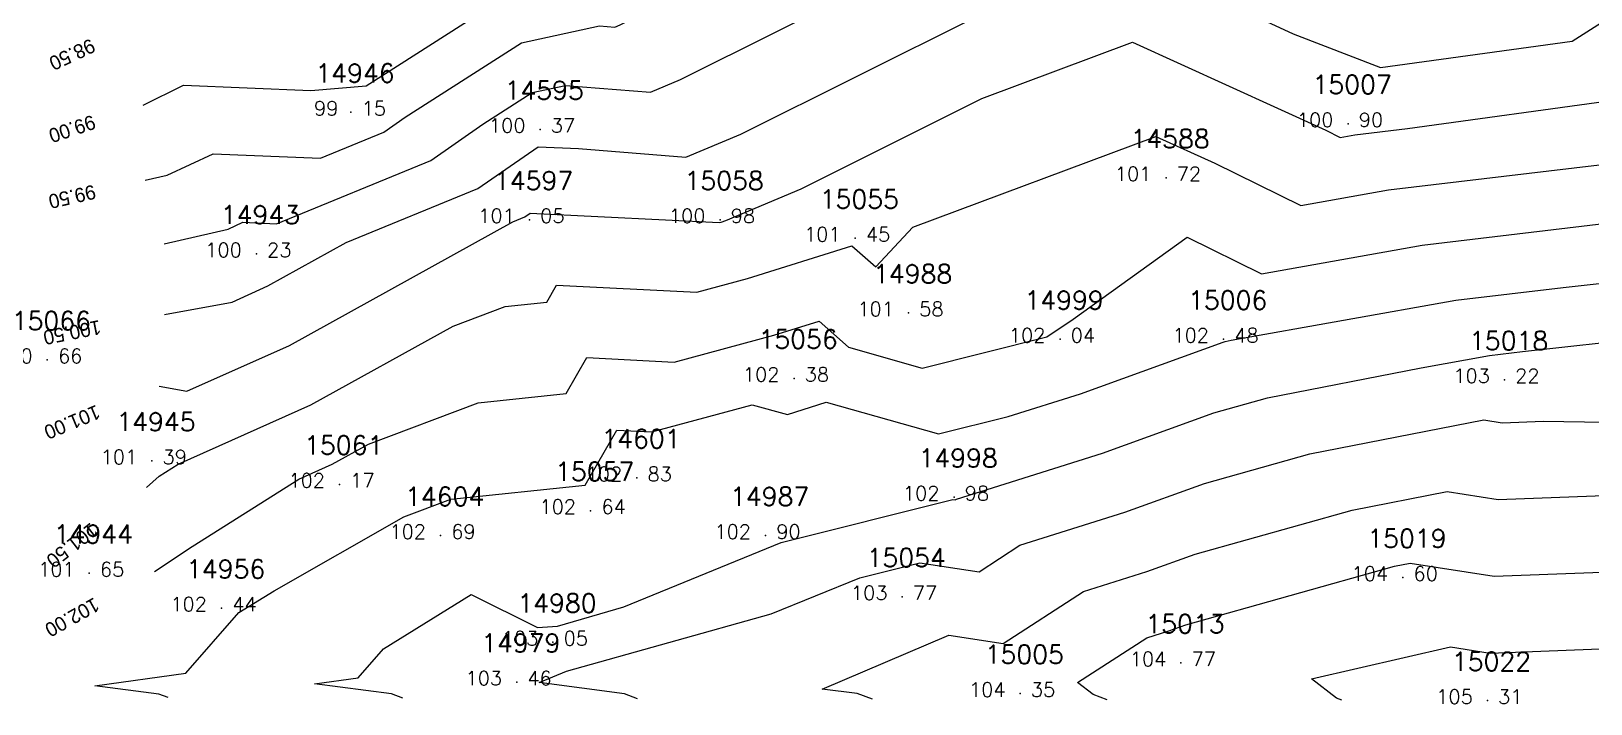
# Model space of a CAD drawing. Header units: millimetres. Extents: x 1412565 to 1412813, y 4931476 to 4931699.
# Drawn here: x 1412707.42 to 1412729.35, y 4931476.78 to 4931486.23 of the extents above; entities that cross this region are included whole.
import ezdxf
from ezdxf.enums import TextEntityAlignment as Align

# ---------------------------------------------------------------- set-up
doc = ezdxf.new("R2010")
doc.units = ezdxf.units.MM
for name, color, linetype in [('CIVIL', 50, 'Continuous'), ('CIVIL-DRAW', 80, 'Continuous'), ('CIVIL-NONAME', 130, 'Continuous'), ('CIVIL-TEXT', 240, 'Continuous'), ('CIVIL-Z', 50, 'Continuous'), ('Tcontours0', 7, 'Continuous'), ('Tcontours1', 7, 'Continuous'), ('Tcontours2', 7, 'Continuous')]:
    doc.layers.add(name, color=color, linetype=linetype)
doc.styles.add('CIVILCADMAIN', font='TXT.SHX')
doc.styles.add('MAVAT_HebTXT', font='hebtxt.shx')
doc.styles.get("Standard").update_dxf_attribs({"font": 'arial.ttf'})

# ---------------------------------------------------------------- blocks, each defined once
blk = doc.blocks.new('CIVIL-ZZ')
at = {"layer": 'CIVIL-DRAW'}
blk.add_point((0, 0), dxfattribs=at)
at = {"layer": 'CIVIL-NONAME'}
blk.add_attdef('NAME', text='', height=1.8, dxfattribs=at).set_placement((0, 2.1), align=Align.CENTER)
at = {"layer": 'CIVIL-TEXT', "flags": 8}
blk.add_attdef('TEXT', text='', height=2, dxfattribs=at).set_placement((0.2, -3.3), align=Align.CENTER)
at = {"layer": 'CIVIL-Z'}
blk.add_attdef('Z1', text='', height=1.6, dxfattribs=at).set_placement((-0.75, -0.225), align=Align.RIGHT)
blk.add_attdef('Z2', (0.75, -0.225), '', height=1.6, dxfattribs=at)

msp = doc.modelspace()

# ---------------------------------------------------------------- linework, layer by layer
at = {"layer": 'Tcontours0'}
for points, elevation in [([(1412709.292, 4931483.243), (1412710.195, 4931483.449), (1412710.399, 4931483.544), (1412710.873, 4931483.524), (1412713.043, 4931484.414), (1412713.773, 4931484.923), (1412714.468, 4931485.367), (1412714.935, 4931485.469), (1412716.13, 4931485.374), (1412716.553, 4931485.551), (1412719.281, 4931486.914), (1412722.072, 4931487.912), (1412723.168, 4931488.255), (1412724.205, 4931487.774), (1412726.963, 4931486.707), (1412728.477, 4931486.915), (1412729.991, 4931487.886)], 100), ([(1412725.854, 4931476.825), (1412725.778, 4931476.852), (1412725.426, 4931477.124), (1412727.38, 4931477.575), (1412727.936, 4931477.489), (1412731.618, 4931477.631), (1412732.786, 4931477.611), (1412735.641, 4931477.418), (1412738.434, 4931477.512), (1412741.006, 4931478.114), (1412741.589, 4931478.559), (1412743.385, 4931479.459), (1412743.769, 4931479.317), (1412744.251, 4931479.524), (1412745.336, 4931479.629), (1412746.736, 4931479.296)], 105)]:
    msp.add_lwpolyline(points, dxfattribs=dict(at, elevation=elevation))
at = {"layer": 'Tcontours1'}
for points, elevation in [([(1412708.996, 4931485.19), (1412709.567, 4931485.473), (1412711.356, 4931485.398), (1412712.133, 4931485.464), (1412714.166, 4931486.763), (1412715.095, 4931486.967), (1412715.891, 4931487.444), (1412716.398, 4931487.391), (1412721.075, 4931489.063), (1412722.32, 4931489.452), (1412723.407, 4931489.694), (1412724.697, 4931489.886), (1412727.776, 4931488.736), (1412728.162, 4931488.874), (1412729.976, 4931489.777)], 99), ([(1412709.224, 4931481.241), (1412709.614, 4931481.168), (1412711.054, 4931481.814), (1412714.196, 4931483.551), (1412714.364, 4931483.62), (1412714.441, 4931483.673), (1412716.344, 4931483.58), (1412717.097, 4931483.541), (1412717.125, 4931483.548), (1412717.191, 4931483.569), (1412718.248, 4931484.012), (1412720.79, 4931485.283), (1412722.91, 4931486.074), (1412725.628, 4931484.837), (1412725.829, 4931484.738), (1412726.035, 4931484.775), (1412726.777, 4931484.863), (1412729.706, 4931485.266)], 101), ([(1412709.157, 4931478.637), (1412709.689, 4931478.987), (1412711.185, 4931479.932), (1412711.657, 4931480.144), (1412712.165, 4931480.425), (1412713.706, 4931481.008), (1412714.944, 4931481.136), (1412715.236, 4931481.643), (1412716.465, 4931481.579), (1412717.868, 4931481.955), (1412718.501, 4931482.155), (1412718.915, 4931481.787), (1412719.952, 4931481.493), (1412721.705, 4931481.932), (1412722.076, 4931482.184), (1412723.678, 4931483.334), (1412724.722, 4931482.821), (1412726.983, 4931483.223), (1412729.535, 4931483.527)], 102), ([(1412712.65, 4931476.855), (1412712.491, 4931476.914), (1412711.407, 4931477.056), (1412712.02, 4931477.141), (1412712.378, 4931477.549), (1412713.611, 4931478.311), (1412714.541, 4931477.848), (1412714.825, 4931477.866), (1412715.757, 4931478.14), (1412717.971, 4931479.041), (1412720.382, 4931479.645), (1412720.414, 4931479.64), (1412720.436, 4931479.654), (1412722.488, 4931480.3), (1412724.054, 4931480.867), (1412724.808, 4931481.078), (1412726.966, 4931481.499), (1412727.931, 4931481.671), (1412728.392, 4931481.726), (1412730.775, 4931481.99)], 103), ([(1412719.252, 4931476.84), (1412719.038, 4931476.918), (1412718.546, 4931476.983), (1412720.328, 4931477.741), (1412721.092, 4931477.625), (1412722.218, 4931478.352), (1412723.111, 4931478.633), (1412723.792, 4931478.88), (1412725.997, 4931479.498), (1412727.332, 4931479.759), (1412728.05, 4931479.647), (1412729.664, 4931479.709)], 104)]:
    msp.add_lwpolyline(points, dxfattribs=dict(at, elevation=elevation))
at = {"layer": 'Tcontours2'}
for points, elevation in [([(1412709.024, 4931484.136), (1412709.335, 4931484.207), (1412709.983, 4931484.508), (1412711.489, 4931484.445), (1412712.382, 4931484.812), (1412712.683, 4931485.021), (1412714.317, 4931486.065), (1412715.414, 4931486.306), (1412715.63, 4931486.289), (1412715.706, 4931486.321), (1412716.198, 4931486.567), (1412721.573, 4931488.487), (1412723.251, 4931489.012), (1412723.502, 4931489.068), (1412723.799, 4931489.112), (1412725.682, 4931488.409), (1412727.531, 4931487.694), (1412727.862, 4931487.739), (1412728.252, 4931487.99), (1412729.978, 4931488.849)], 99.5), ([(1412709.3, 4931482.25), (1412710.248, 4931482.423), (1412710.753, 4931482.649), (1412711.854, 4931483.258), (1412713.703, 4931484.017), (1412714.551, 4931484.607), (1412715.119, 4931484.579), (1412716.63, 4931484.458), (1412717.401, 4931484.782), (1412722.363, 4931487.262), (1412722.57, 4931487.336), (1412722.651, 4931487.361), (1412725.169, 4931486.194), (1412726.395, 4931485.72), (1412729.091, 4931486.09), (1412730.069, 4931486.717)], 100.5), ([(1412709.044, 4931479.817), (1412709.223, 4931479.973), (1412709.492, 4931480.143), (1412711.356, 4931480.979), (1412713.357, 4931482.085), (1412714.087, 4931482.362), (1412714.673, 4931482.422), (1412714.812, 4931482.662), (1412716.781, 4931482.56), (1412717.496, 4931482.752), (1412718.964, 4931483.214), (1412719.298, 4931482.916), (1412719.819, 4931483.477), (1412723.236, 4931484.752), (1412724.067, 4931484.374), (1412725.275, 4931483.779), (1412726.509, 4931483.999), (1412730.107, 4931484.428)], 101.5), ([(1412709.35, 4931476.863), (1412709.217, 4931476.911), (1412708.316, 4931477.029), (1412709.597, 4931477.207), (1412710.344, 4931478.059), (1412710.839, 4931478.365), (1412712.661, 4931479.403), (1412713.325, 4931479.654), (1412715.214, 4931479.85), (1412715.66, 4931480.623), (1412716.149, 4931480.598), (1412717.561, 4931480.977), (1412718.058, 4931480.84), (1412718.6, 4931481.016), (1412720.181, 4931480.568), (1412721.161, 4931480.814), (1412722.176, 4931481.133), (1412724.185, 4931481.86), (1412724.214, 4931481.868), (1412724.297, 4931481.885), (1412727.457, 4931482.447), (1412728.963, 4931482.627), (1412732.643, 4931483.034)], 102.5), ([(1412715.951, 4931476.847), (1412715.765, 4931476.916), (1412714.568, 4931477.073), (1412714.949, 4931477.235), (1412717.829, 4931478.04), (1412719.074, 4931478.547), (1412719.919, 4931478.758), (1412720.753, 4931478.632), (1412721.327, 4931479.003), (1412722.799, 4931479.467), (1412723.923, 4931479.873), (1412725.402, 4931480.288), (1412727.85, 4931480.766), (1412728.108, 4931480.726), (1412728.687, 4931480.748), (1412730.412, 4931480.719)], 103.5), ([(1412722.553, 4931476.832), (1412722.357, 4931476.904), (1412722.137, 4931477.074), (1412723.109, 4931477.701), (1412723.422, 4931477.8), (1412723.661, 4931477.886), (1412726.591, 4931478.708), (1412726.814, 4931478.751), (1412727.993, 4931478.568), (1412730.641, 4931478.67)], 104.5)]:
    msp.add_lwpolyline(points, dxfattribs=dict(at, elevation=elevation))

# ---------------------------------------------------------------- block references
at = {"layer": 'CIVIL'}
ref = msp.add_blockref('CIVIL-ZZ', (1412711.92, 4931485.09, 99.15), dxfattribs=dict(at, xscale=0.2, yscale=0.2))
ref.add_attrib('Z2', '15', (1412712.07, 4931485.045), dxfattribs={"layer": 'CIVIL-Z', "height": 0.2, "style": 'CIVILCADMAIN'})
ref.add_attrib('Z1', '99', (1412711.4, 4931485.045), dxfattribs={"layer": 'CIVIL-Z', "height": 0.2, "style": 'CIVILCADMAIN'})
ref.add_attrib('NAME', '14946', (1412711.42, 4931485.51), dxfattribs={"layer": 'CIVIL-NONAME', "height": 0.26, "style": 'CIVILCADMAIN'})
ref = msp.add_blockref('CIVIL-ZZ', (1412714.58, 4931484.85, 100.37), dxfattribs=dict(at, xscale=0.2, yscale=0.2))
ref.add_attrib('Z2', '37', (1412714.73, 4931484.805), dxfattribs={"layer": 'CIVIL-Z', "height": 0.2, "style": 'CIVILCADMAIN'})
ref.add_attrib('Z1', '100', (1412713.86, 4931484.805), dxfattribs={"layer": 'CIVIL-Z', "height": 0.2, "style": 'CIVILCADMAIN'})
ref.add_attrib('NAME', '14595', (1412714.08, 4931485.27), dxfattribs={"layer": 'CIVIL-NONAME', "height": 0.26, "style": 'CIVILCADMAIN'})
ref = msp.add_blockref('CIVIL-ZZ', (1412725.94, 4931484.93, 100.9), dxfattribs=dict(at, xscale=0.2, yscale=0.2))
ref.add_attrib('Z2', '90', (1412726.09, 4931484.885), dxfattribs={"layer": 'CIVIL-Z', "height": 0.2, "style": 'CIVILCADMAIN'})
ref.add_attrib('Z1', '100', (1412725.22, 4931484.885), dxfattribs={"layer": 'CIVIL-Z', "height": 0.2, "style": 'CIVILCADMAIN'})
ref.add_attrib('NAME', '15007', (1412725.44, 4931485.35), dxfattribs={"layer": 'CIVIL-NONAME', "height": 0.26, "style": 'CIVILCADMAIN'})
ref = msp.add_blockref('CIVIL-ZZ', (1412723.38, 4931484.17, 101.72), dxfattribs=dict(at, xscale=0.2, yscale=0.2))
ref.add_attrib('Z2', '72', (1412723.53, 4931484.125), dxfattribs={"layer": 'CIVIL-Z', "height": 0.2, "style": 'CIVILCADMAIN'})
ref.add_attrib('Z1', '101', (1412722.66, 4931484.125), dxfattribs={"layer": 'CIVIL-Z', "height": 0.2, "style": 'CIVILCADMAIN'})
ref.add_attrib('NAME', '14588', (1412722.88, 4931484.59), dxfattribs={"layer": 'CIVIL-NONAME', "height": 0.26, "style": 'CIVILCADMAIN'})
ref = msp.add_blockref('CIVIL-ZZ', (1412714.43, 4931483.58, 101.05), dxfattribs=dict(at, xscale=0.2, yscale=0.2))
ref.add_attrib('Z2', '05', (1412714.58, 4931483.535), dxfattribs={"layer": 'CIVIL-Z', "height": 0.2, "style": 'CIVILCADMAIN'})
ref.add_attrib('Z1', '101', (1412713.71, 4931483.535), dxfattribs={"layer": 'CIVIL-Z', "height": 0.2, "style": 'CIVILCADMAIN'})
ref.add_attrib('NAME', '14597', (1412713.93, 4931484), dxfattribs={"layer": 'CIVIL-NONAME', "height": 0.26, "style": 'CIVILCADMAIN'})
ref = msp.add_blockref('CIVIL-ZZ', (1412717.11, 4931483.58, 100.98), dxfattribs=dict(at, xscale=0.2, yscale=0.2))
ref.add_attrib('Z2', '98', (1412717.26, 4931483.535), dxfattribs={"layer": 'CIVIL-Z', "height": 0.2, "style": 'CIVILCADMAIN'})
ref.add_attrib('Z1', '100', (1412716.39, 4931483.535), dxfattribs={"layer": 'CIVIL-Z', "height": 0.2, "style": 'CIVILCADMAIN'})
ref.add_attrib('NAME', '15058', (1412716.61, 4931484), dxfattribs={"layer": 'CIVIL-NONAME', "height": 0.26, "style": 'CIVILCADMAIN'})
ref = msp.add_blockref('CIVIL-ZZ', (1412719.01, 4931483.32, 101.45), dxfattribs=dict(at, xscale=0.2, yscale=0.2))
ref.add_attrib('Z2', '45', (1412719.16, 4931483.275), dxfattribs={"layer": 'CIVIL-Z', "height": 0.2, "style": 'CIVILCADMAIN'})
ref.add_attrib('Z1', '101', (1412718.29, 4931483.275), dxfattribs={"layer": 'CIVIL-Z', "height": 0.2, "style": 'CIVILCADMAIN'})
ref.add_attrib('NAME', '15055', (1412718.51, 4931483.74), dxfattribs={"layer": 'CIVIL-NONAME', "height": 0.26, "style": 'CIVILCADMAIN'})
ref = msp.add_blockref('CIVIL-ZZ', (1412710.59, 4931483.1, 100.23), dxfattribs=dict(at, xscale=0.2, yscale=0.2))
ref.add_attrib('Z2', '23', (1412710.74, 4931483.055), dxfattribs={"layer": 'CIVIL-Z', "height": 0.2, "style": 'CIVILCADMAIN'})
ref.add_attrib('Z1', '100', (1412709.87, 4931483.055), dxfattribs={"layer": 'CIVIL-Z', "height": 0.2, "style": 'CIVILCADMAIN'})
ref.add_attrib('NAME', '14943', (1412710.09, 4931483.52), dxfattribs={"layer": 'CIVIL-NONAME', "height": 0.26, "style": 'CIVILCADMAIN'})
ref = msp.add_blockref('CIVIL-ZZ', (1412719.76, 4931482.27, 101.58), dxfattribs=dict(at, xscale=0.2, yscale=0.2))
ref.add_attrib('Z2', '58', (1412719.91, 4931482.225), dxfattribs={"layer": 'CIVIL-Z', "height": 0.2, "style": 'CIVILCADMAIN'})
ref.add_attrib('Z1', '101', (1412719.04, 4931482.225), dxfattribs={"layer": 'CIVIL-Z', "height": 0.2, "style": 'CIVILCADMAIN'})
ref.add_attrib('NAME', '14988', (1412719.26, 4931482.69), dxfattribs={"layer": 'CIVIL-NONAME', "height": 0.26, "style": 'CIVILCADMAIN'})
ref = msp.add_blockref('CIVIL-ZZ', (1412721.89, 4931481.9, 102.04), dxfattribs=dict(at, xscale=0.2, yscale=0.2))
ref.add_attrib('Z2', '04', (1412722.04, 4931481.855), dxfattribs={"layer": 'CIVIL-Z', "height": 0.2, "style": 'CIVILCADMAIN'})
ref.add_attrib('Z1', '102', (1412721.17, 4931481.855), dxfattribs={"layer": 'CIVIL-Z', "height": 0.2, "style": 'CIVILCADMAIN'})
ref.add_attrib('NAME', '14999', (1412721.39, 4931482.32), dxfattribs={"layer": 'CIVIL-NONAME', "height": 0.26, "style": 'CIVILCADMAIN'})
ref = msp.add_blockref('CIVIL-ZZ', (1412724.19, 4931481.9, 102.48), dxfattribs=dict(at, xscale=0.2, yscale=0.2))
ref.add_attrib('Z2', '48', (1412724.34, 4931481.855), dxfattribs={"layer": 'CIVIL-Z', "height": 0.2, "style": 'CIVILCADMAIN'})
ref.add_attrib('Z1', '102', (1412723.47, 4931481.855), dxfattribs={"layer": 'CIVIL-Z', "height": 0.2, "style": 'CIVILCADMAIN'})
ref.add_attrib('NAME', '15006', (1412723.69, 4931482.32), dxfattribs={"layer": 'CIVIL-NONAME', "height": 0.26, "style": 'CIVILCADMAIN'})
ref = msp.add_blockref('CIVIL-ZZ', (1412707.65, 4931481.61, 100.66), dxfattribs=dict(at, xscale=0.2, yscale=0.2))
ref.add_attrib('Z2', '66', (1412707.8, 4931481.565), dxfattribs={"layer": 'CIVIL-Z', "height": 0.2, "style": 'CIVILCADMAIN'})
ref.add_attrib('Z1', '100', (1412706.93, 4931481.565), dxfattribs={"layer": 'CIVIL-Z', "height": 0.2, "style": 'CIVILCADMAIN'})
ref.add_attrib('NAME', '15066', (1412707.15, 4931482.03), dxfattribs={"layer": 'CIVIL-NONAME', "height": 0.26, "style": 'CIVILCADMAIN'})
ref = msp.add_blockref('CIVIL-ZZ', (1412718.15, 4931481.35, 102.38), dxfattribs=dict(at, xscale=0.2, yscale=0.2))
ref.add_attrib('Z2', '38', (1412718.3, 4931481.305), dxfattribs={"layer": 'CIVIL-Z', "height": 0.2, "style": 'CIVILCADMAIN'})
ref.add_attrib('Z1', '102', (1412717.43, 4931481.305), dxfattribs={"layer": 'CIVIL-Z', "height": 0.2, "style": 'CIVILCADMAIN'})
ref.add_attrib('NAME', '15056', (1412717.65, 4931481.77), dxfattribs={"layer": 'CIVIL-NONAME', "height": 0.26, "style": 'CIVILCADMAIN'})
ref = msp.add_blockref('CIVIL-ZZ', (1412728.14, 4931481.33, 103.22), dxfattribs=dict(at, xscale=0.2, yscale=0.2))
ref.add_attrib('Z2', '22', (1412728.29, 4931481.285), dxfattribs={"layer": 'CIVIL-Z', "height": 0.2, "style": 'CIVILCADMAIN'})
ref.add_attrib('Z1', '103', (1412727.42, 4931481.285), dxfattribs={"layer": 'CIVIL-Z', "height": 0.2, "style": 'CIVILCADMAIN'})
ref.add_attrib('NAME', '15018', (1412727.64, 4931481.75), dxfattribs={"layer": 'CIVIL-NONAME', "height": 0.26, "style": 'CIVILCADMAIN'})
ref = msp.add_blockref('CIVIL-ZZ', (1412709.12, 4931480.19, 101.39), dxfattribs=dict(at, xscale=0.2, yscale=0.2))
ref.add_attrib('Z2', '39', (1412709.27, 4931480.145), dxfattribs={"layer": 'CIVIL-Z', "height": 0.2, "style": 'CIVILCADMAIN'})
ref.add_attrib('Z1', '101', (1412708.4, 4931480.145), dxfattribs={"layer": 'CIVIL-Z', "height": 0.2, "style": 'CIVILCADMAIN'})
ref.add_attrib('NAME', '14945', (1412708.62, 4931480.61), dxfattribs={"layer": 'CIVIL-NONAME', "height": 0.26, "style": 'CIVILCADMAIN'})
ref = msp.add_blockref('CIVIL-ZZ', (1412711.76, 4931479.86, 102.17), dxfattribs=dict(at, xscale=0.2, yscale=0.2))
ref.add_attrib('Z2', '17', (1412711.91, 4931479.815), dxfattribs={"layer": 'CIVIL-Z', "height": 0.2, "style": 'CIVILCADMAIN'})
ref.add_attrib('Z1', '102', (1412711.04, 4931479.815), dxfattribs={"layer": 'CIVIL-Z', "height": 0.2, "style": 'CIVILCADMAIN'})
ref.add_attrib('NAME', '15061', (1412711.26, 4931480.28), dxfattribs={"layer": 'CIVIL-NONAME', "height": 0.26, "style": 'CIVILCADMAIN'})
ref = msp.add_blockref('CIVIL-ZZ', (1412715.94, 4931479.95, 102.83), dxfattribs=dict(at, xscale=0.2, yscale=0.2))
ref.add_attrib('Z2', '83', (1412716.09, 4931479.905), dxfattribs={"layer": 'CIVIL-Z', "height": 0.2, "style": 'CIVILCADMAIN'})
ref.add_attrib('Z1', '102', (1412715.22, 4931479.905), dxfattribs={"layer": 'CIVIL-Z', "height": 0.2, "style": 'CIVILCADMAIN'})
ref.add_attrib('NAME', '14601', (1412715.44, 4931480.37), dxfattribs={"layer": 'CIVIL-NONAME', "height": 0.26, "style": 'CIVILCADMAIN'})
ref = msp.add_blockref('CIVIL-ZZ', (1412720.4, 4931479.68, 102.98), dxfattribs=dict(at, xscale=0.2, yscale=0.2))
ref.add_attrib('Z2', '98', (1412720.55, 4931479.635), dxfattribs={"layer": 'CIVIL-Z', "height": 0.2, "style": 'CIVILCADMAIN'})
ref.add_attrib('Z1', '102', (1412719.68, 4931479.635), dxfattribs={"layer": 'CIVIL-Z', "height": 0.2, "style": 'CIVILCADMAIN'})
ref.add_attrib('NAME', '14998', (1412719.9, 4931480.1), dxfattribs={"layer": 'CIVIL-NONAME', "height": 0.26, "style": 'CIVILCADMAIN'})
ref = msp.add_blockref('CIVIL-ZZ', (1412715.29, 4931479.49, 102.64), dxfattribs=dict(at, xscale=0.2, yscale=0.2))
ref.add_attrib('Z2', '64', (1412715.44, 4931479.445), dxfattribs={"layer": 'CIVIL-Z', "height": 0.2, "style": 'CIVILCADMAIN'})
ref.add_attrib('Z1', '102', (1412714.57, 4931479.445), dxfattribs={"layer": 'CIVIL-Z', "height": 0.2, "style": 'CIVILCADMAIN'})
ref.add_attrib('NAME', '15057', (1412714.79, 4931479.91), dxfattribs={"layer": 'CIVIL-NONAME', "height": 0.26, "style": 'CIVILCADMAIN'})
ref = msp.add_blockref('CIVIL-ZZ', (1412713.18, 4931479.14, 102.69), dxfattribs=dict(at, xscale=0.2, yscale=0.2))
ref.add_attrib('Z2', '69', (1412713.33, 4931479.095), dxfattribs={"layer": 'CIVIL-Z', "height": 0.2, "style": 'CIVILCADMAIN'})
ref.add_attrib('Z1', '102', (1412712.46, 4931479.095), dxfattribs={"layer": 'CIVIL-Z', "height": 0.2, "style": 'CIVILCADMAIN'})
ref.add_attrib('NAME', '14604', (1412712.68, 4931479.56), dxfattribs={"layer": 'CIVIL-NONAME', "height": 0.26, "style": 'CIVILCADMAIN'})
ref = msp.add_blockref('CIVIL-ZZ', (1412717.75, 4931479.14, 102.9), dxfattribs=dict(at, xscale=0.2, yscale=0.2))
ref.add_attrib('Z2', '90', (1412717.9, 4931479.095), dxfattribs={"layer": 'CIVIL-Z', "height": 0.2, "style": 'CIVILCADMAIN'})
ref.add_attrib('Z1', '102', (1412717.03, 4931479.095), dxfattribs={"layer": 'CIVIL-Z', "height": 0.2, "style": 'CIVILCADMAIN'})
ref.add_attrib('NAME', '14987', (1412717.25, 4931479.56), dxfattribs={"layer": 'CIVIL-NONAME', "height": 0.26, "style": 'CIVILCADMAIN'})
ref = msp.add_blockref('CIVIL-ZZ', (1412708.24, 4931478.61, 101.65), dxfattribs=dict(at, xscale=0.2, yscale=0.2))
ref.add_attrib('Z2', '65', (1412708.39, 4931478.565), dxfattribs={"layer": 'CIVIL-Z', "height": 0.2, "style": 'CIVILCADMAIN'})
ref.add_attrib('Z1', '101', (1412707.52, 4931478.565), dxfattribs={"layer": 'CIVIL-Z', "height": 0.2, "style": 'CIVILCADMAIN'})
ref.add_attrib('NAME', '14944', (1412707.74, 4931479.03), dxfattribs={"layer": 'CIVIL-NONAME', "height": 0.26, "style": 'CIVILCADMAIN'})
ref = msp.add_blockref('CIVIL-ZZ', (1412726.71, 4931478.55, 104.6), dxfattribs=dict(at, xscale=0.2, yscale=0.2))
ref.add_attrib('Z2', '60', (1412726.86, 4931478.505), dxfattribs={"layer": 'CIVIL-Z', "height": 0.2, "style": 'CIVILCADMAIN'})
ref.add_attrib('Z1', '104', (1412725.99, 4931478.505), dxfattribs={"layer": 'CIVIL-Z', "height": 0.2, "style": 'CIVILCADMAIN'})
ref.add_attrib('NAME', '15019', (1412726.21, 4931478.97), dxfattribs={"layer": 'CIVIL-NONAME', "height": 0.26, "style": 'CIVILCADMAIN'})
ref = msp.add_blockref('CIVIL-ZZ', (1412719.67, 4931478.28, 103.77), dxfattribs=dict(at, xscale=0.2, yscale=0.2))
ref.add_attrib('Z2', '77', (1412719.82, 4931478.235), dxfattribs={"layer": 'CIVIL-Z', "height": 0.2, "style": 'CIVILCADMAIN'})
ref.add_attrib('Z1', '103', (1412718.95, 4931478.235), dxfattribs={"layer": 'CIVIL-Z', "height": 0.2, "style": 'CIVILCADMAIN'})
ref.add_attrib('NAME', '15054', (1412719.17, 4931478.7), dxfattribs={"layer": 'CIVIL-NONAME', "height": 0.26, "style": 'CIVILCADMAIN'})
ref = msp.add_blockref('CIVIL-ZZ', (1412710.1, 4931478.12, 102.44), dxfattribs=dict(at, xscale=0.2, yscale=0.2))
ref.add_attrib('Z2', '44', (1412710.25, 4931478.075), dxfattribs={"layer": 'CIVIL-Z', "height": 0.2, "style": 'CIVILCADMAIN'})
ref.add_attrib('Z1', '102', (1412709.38, 4931478.075), dxfattribs={"layer": 'CIVIL-Z', "height": 0.2, "style": 'CIVILCADMAIN'})
ref.add_attrib('NAME', '14956', (1412709.6, 4931478.54), dxfattribs={"layer": 'CIVIL-NONAME', "height": 0.26, "style": 'CIVILCADMAIN'})
ref = msp.add_blockref('CIVIL-ZZ', (1412714.76, 4931477.64, 103.05), dxfattribs=dict(at, xscale=0.2, yscale=0.2))
ref.add_attrib('Z2', '05', (1412714.91, 4931477.595), dxfattribs={"layer": 'CIVIL-Z', "height": 0.2, "style": 'CIVILCADMAIN'})
ref.add_attrib('Z1', '103', (1412714.04, 4931477.595), dxfattribs={"layer": 'CIVIL-Z', "height": 0.2, "style": 'CIVILCADMAIN'})
ref.add_attrib('NAME', '14980', (1412714.26, 4931478.06), dxfattribs={"layer": 'CIVIL-NONAME', "height": 0.26, "style": 'CIVILCADMAIN'})
ref = msp.add_blockref('CIVIL-ZZ', (1412723.59, 4931477.35, 104.77), dxfattribs=dict(at, xscale=0.2, yscale=0.2))
ref.add_attrib('Z2', '77', (1412723.74, 4931477.305), dxfattribs={"layer": 'CIVIL-Z', "height": 0.2, "style": 'CIVILCADMAIN'})
ref.add_attrib('Z1', '104', (1412722.87, 4931477.305), dxfattribs={"layer": 'CIVIL-Z', "height": 0.2, "style": 'CIVILCADMAIN'})
ref.add_attrib('NAME', '15013', (1412723.09, 4931477.77), dxfattribs={"layer": 'CIVIL-NONAME', "height": 0.26, "style": 'CIVILCADMAIN'})
ref = msp.add_blockref('CIVIL-ZZ', (1412714.25, 4931477.08, 103.46), dxfattribs=dict(at, xscale=0.2, yscale=0.2))
ref.add_attrib('Z2', '46', (1412714.4, 4931477.035), dxfattribs={"layer": 'CIVIL-Z', "height": 0.2, "style": 'CIVILCADMAIN'})
ref.add_attrib('Z1', '103', (1412713.53, 4931477.035), dxfattribs={"layer": 'CIVIL-Z', "height": 0.2, "style": 'CIVILCADMAIN'})
ref.add_attrib('NAME', '14979', (1412713.75, 4931477.5), dxfattribs={"layer": 'CIVIL-NONAME', "height": 0.26, "style": 'CIVILCADMAIN'})
ref = msp.add_blockref('CIVIL-ZZ', (1412721.33, 4931476.92, 104.35), dxfattribs=dict(at, xscale=0.2, yscale=0.2))
ref.add_attrib('Z2', '35', (1412721.48, 4931476.875), dxfattribs={"layer": 'CIVIL-Z', "height": 0.2, "style": 'CIVILCADMAIN'})
ref.add_attrib('Z1', '104', (1412720.61, 4931476.875), dxfattribs={"layer": 'CIVIL-Z', "height": 0.2, "style": 'CIVILCADMAIN'})
ref.add_attrib('NAME', '15005', (1412720.83, 4931477.34), dxfattribs={"layer": 'CIVIL-NONAME', "height": 0.26, "style": 'CIVILCADMAIN'})
ref = msp.add_blockref('CIVIL-ZZ', (1412727.9, 4931476.82, 105.31), dxfattribs=dict(at, xscale=0.2, yscale=0.2))
ref.add_attrib('Z2', '31', (1412728.05, 4931476.775), dxfattribs={"layer": 'CIVIL-Z', "height": 0.2, "style": 'CIVILCADMAIN'})
ref.add_attrib('Z1', '105', (1412727.18, 4931476.775), dxfattribs={"layer": 'CIVIL-Z', "height": 0.2, "style": 'CIVILCADMAIN'})
ref.add_attrib('NAME', '15022', (1412727.4, 4931477.24), dxfattribs={"layer": 'CIVIL-NONAME', "height": 0.26, "style": 'CIVILCADMAIN'})

# ---------------------------------------------------------------- texts
at = {"layer": 'Tcontours1', "style": 'MAVAT_HebTXT'}
for s, rotation, p in [('99.00', 198.5211, (1412708, 4931484.856, 99)), ('101.00', 202.5087, (1412708, 4931480.734, 101)), ('102.00', 209.196, (1412708, 4931477.99, 102))]:
    msp.add_text(s, height=0.2, rotation=rotation, dxfattribs=at).set_placement(p, align=Align.MIDDLE_CENTER)
at = {"layer": 'Tcontours2', "style": 'MAVAT_HebTXT'}
for s, rotation, p in [('98.50', 204.9698, (1412708, 4931485.902, 98.5)), ('99.50', 192.8324, (1412708, 4931483.903, 99.5)), ('100.50', 191.0855, (1412708, 4931481.995, 100.5)), ('101.50', 218.0284, (1412708, 4931479.001, 101.5))]:
    msp.add_text(s, height=0.2, rotation=rotation, dxfattribs=at).set_placement(p, align=Align.MIDDLE_CENTER)

doc.saveas('drawing.dxf')
